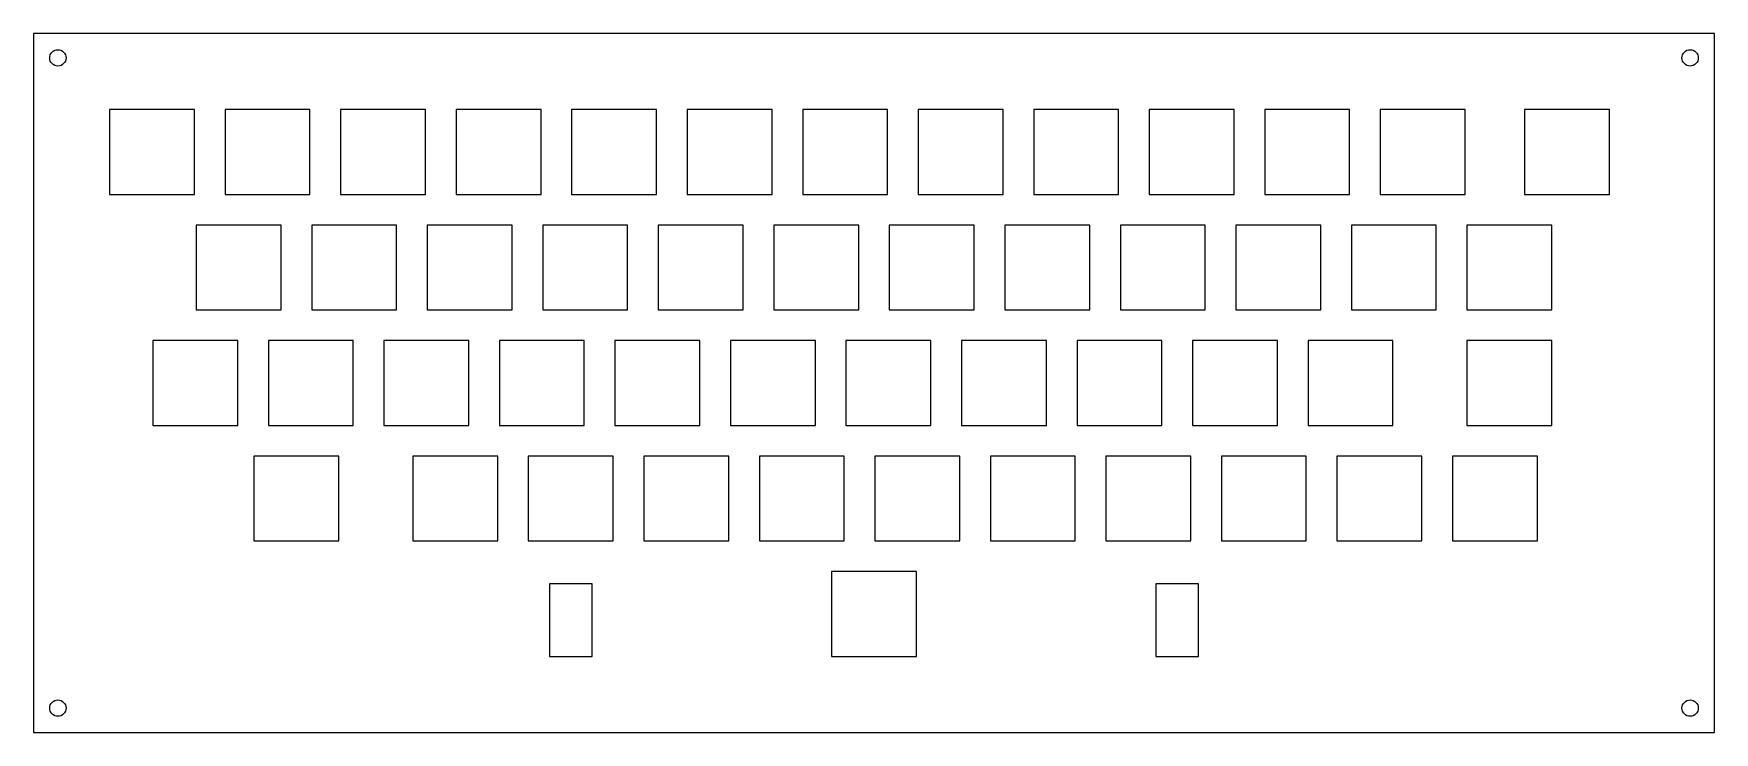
# Model space of a CAD drawing. Header units: millimetres. Extents: x -139 to 139, y -58 to 58.
import ezdxf

# ---------------------------------------------------------------- set-up
doc = ezdxf.new("R2010")
doc.units = ezdxf.units.MM

msp = doc.modelspace()

# ---------------------------------------------------------------- linework, layer by layer
at = {"layer": 'CUTOUT'}
for points in [[(-126.062, 31.1), (-112.062, 31.1), (-112.062, 45.1), (-126.062, 45.1)], [(-107.013, 31.1), (-93.013, 31.1), (-93.013, 45.1), (-107.013, 45.1)], [(-87.963, 31.1), (-73.963, 31.1), (-73.963, 45.1), (-87.963, 45.1)], [(-68.913, 31.1), (-54.913, 31.1), (-54.913, 45.1), (-68.913, 45.1)], [(-49.863, 31.1), (-35.863, 31.1), (-35.863, 45.1), (-49.863, 45.1)], [(-30.813, 31.1), (-16.813, 31.1), (-16.813, 45.1), (-30.813, 45.1)], [(-11.763, 31.1), (2.237, 31.1), (2.237, 45.1), (-11.763, 45.1)], [(7.287, 31.1), (21.287, 31.1), (21.287, 45.1), (7.287, 45.1)], [(26.337, 31.1), (40.337, 31.1), (40.337, 45.1), (26.337, 45.1)], [(45.387, 31.1), (59.387, 31.1), (59.387, 45.1), (45.387, 45.1)], [(64.437, 31.1), (78.437, 31.1), (78.437, 45.1), (64.437, 45.1)], [(83.487, 31.1), (97.487, 31.1), (97.487, 45.1), (83.487, 45.1)], [(107.3, 31.1), (121.3, 31.1), (121.3, 45.1), (107.3, 45.1)], [(-111.775, 12.05), (-97.775, 12.05), (-97.775, 26.05), (-111.775, 26.05)], [(-92.725, 12.05), (-78.725, 12.05), (-78.725, 26.05), (-92.725, 26.05)], [(-73.675, 12.05), (-59.675, 12.05), (-59.675, 26.05), (-73.675, 26.05)], [(-54.625, 12.05), (-40.625, 12.05), (-40.625, 26.05), (-54.625, 26.05)], [(-35.575, 12.05), (-21.575, 12.05), (-21.575, 26.05), (-35.575, 26.05)], [(-16.525, 12.05), (-2.525, 12.05), (-2.525, 26.05), (-16.525, 26.05)], [(2.525, 12.05), (16.525, 12.05), (16.525, 26.05), (2.525, 26.05)], [(21.575, 12.05), (35.575, 12.05), (35.575, 26.05), (21.575, 26.05)], [(40.625, 12.05), (54.625, 12.05), (54.625, 26.05), (40.625, 26.05)], [(59.675, 12.05), (73.675, 12.05), (73.675, 26.05), (59.675, 26.05)], [(78.725, 12.05), (92.725, 12.05), (92.725, 26.05), (78.725, 26.05)], [(97.775, 12.05), (111.775, 12.05), (111.775, 26.05), (97.775, 26.05)], [(-118.919, -7), (-104.919, -7), (-104.919, 7), (-118.919, 7)], [(-99.869, -7), (-85.869, -7), (-85.869, 7), (-99.869, 7)], [(-80.819, -7), (-66.819, -7), (-66.819, 7), (-80.819, 7)], [(-61.769, -7), (-47.769, -7), (-47.769, 7), (-61.769, 7)], [(-42.719, -7), (-28.719, -7), (-28.719, 7), (-42.719, 7)], [(-23.669, -7), (-9.669, -7), (-9.669, 7), (-23.669, 7)], [(-4.619, -7), (9.381, -7), (9.381, 7), (-4.619, 7)], [(14.431, -7), (28.431, -7), (28.431, 7), (14.431, 7)], [(33.481, -7), (47.481, -7), (47.481, 7), (33.481, 7)], [(52.531, -7), (66.531, -7), (66.531, 7), (52.531, 7)], [(71.581, -7), (85.581, -7), (85.581, 7), (71.581, 7)], [(97.775, -7), (111.775, -7), (111.775, 7), (97.775, 7)], [(-102.25, -26.05), (-88.25, -26.05), (-88.25, -12.05), (-102.25, -12.05)], [(-76.056, -26.05), (-62.056, -26.05), (-62.056, -12.05), (-76.056, -12.05)], [(-57.006, -26.05), (-43.006, -26.05), (-43.006, -12.05), (-57.006, -12.05)], [(-37.956, -26.05), (-23.956, -26.05), (-23.956, -12.05), (-37.956, -12.05)], [(-18.906, -26.05), (-4.906, -26.05), (-4.906, -12.05), (-18.906, -12.05)], [(0.144, -26.05), (14.144, -26.05), (14.144, -12.05), (0.144, -12.05)], [(19.194, -26.05), (33.194, -26.05), (33.194, -12.05), (19.194, -12.05)], [(38.244, -26.05), (52.244, -26.05), (52.244, -12.05), (38.244, -12.05)], [(57.294, -26.05), (71.294, -26.05), (71.294, -12.05), (57.294, -12.05)], [(76.344, -26.05), (90.344, -26.05), (90.344, -12.05), (76.344, -12.05)], [(95.394, -26.05), (109.394, -26.05), (109.394, -12.05), (95.394, -12.05)], [(-53.5, -45.1), (-46.5, -45.1), (-46.5, -33.1), (-53.5, -33.1)], [(-7, -45.1), (7, -45.1), (7, -31.1), (-7, -31.1)], [(46.5, -45.1), (53.5, -45.1), (53.5, -33.1), (46.5, -33.1)]]:
    msp.add_lwpolyline(points, close=True, dxfattribs=at)
at = {"layer": 'HOLES'}
for centre in [(-134.588, 53.625), (134.588, 53.625), (-134.588, -53.625), (134.588, -53.625)]:
    msp.add_circle(centre, 1.35, dxfattribs=at)
at = {"layer": 'OUTLINE'}
msp.add_lwpolyline([(-138.588, -57.625), (138.588, -57.625), (138.588, 57.625), (-138.588, 57.625)], close=True, dxfattribs=at)

doc.saveas('drawing.dxf')
